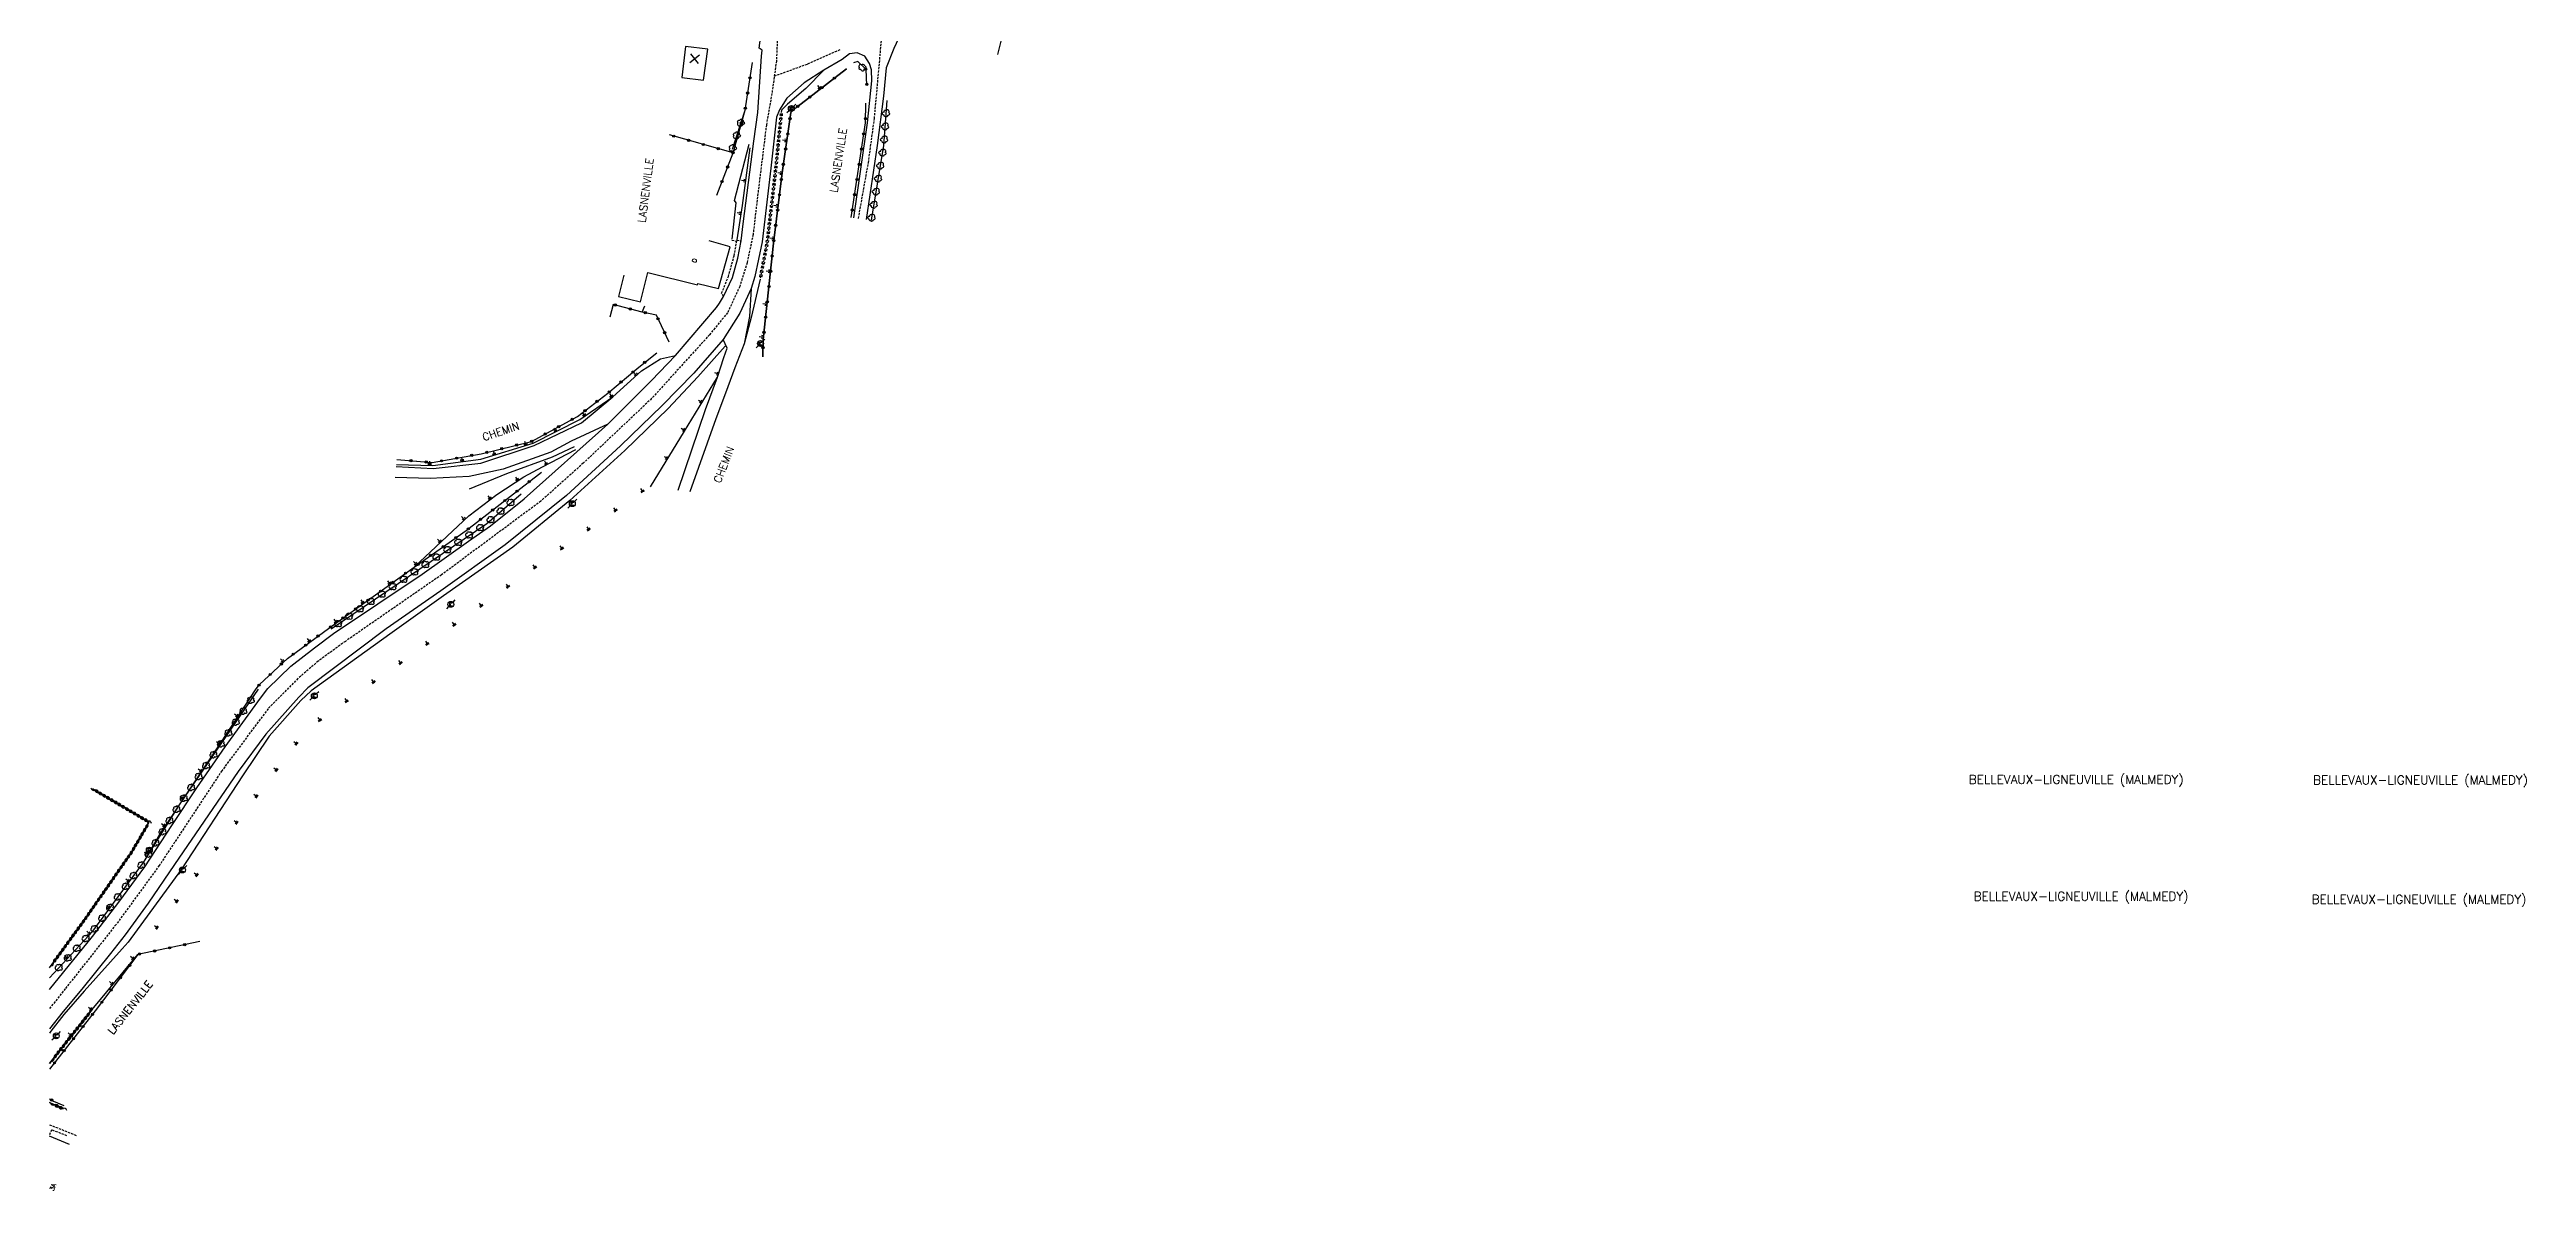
# Model space of a CAD drawing. Header units: millimetres. Extents: x 267000 to 268000, y 120141 to 120937.
# Drawn here: x 267000 to 267563, y 120170 to 120430 of the extents above; entities that cross this region are included whole.
import ezdxf
from ezdxf.enums import TextEntityAlignment as Align

# ---------------------------------------------------------------- set-up
doc = ezdxf.new("R2010")
doc.units = ezdxf.units.MM
doc.linetypes.add('DASHED', pattern=[0.75, 0.5, -0.25])
doc.layers.get('0').update_dxf_attribs({"linetype": 'CONTINUOUS'})
for name, color, linetype in [('W0001', 6, 'DASHED'), ('W0008', 7, 'CONTINUOUS'), ('W0100', 7, 'CONTINUOUS'), ('W0112', 1, 'DASHED'), ('W0211', 2, 'CONTINUOUS'), ('W0220', 5, 'DASHED'), ('W0300', 7, 'CONTINUOUS'), ('W0302', 3, 'CONTINUOUS'), ('W0310', 3, 'CONTINUOUS'), ('W0322', 7, 'CONTINUOUS'), ('W0471', 7, 'CONTINUOUS'), ('W0980', 7, 'CONTINUOUS'), ('W0989', 7, 'CONTINUOUS'), ('W0991', 7, 'CONTINUOUS')]:
    doc.layers.add(name, color=color, linetype=linetype)
doc.styles.get("Standard").update_dxf_attribs({"font": 'romans.shx', "width": 0.85})

# ---------------------------------------------------------------- blocks, each defined once
blk = doc.blocks.new('t991o')
at = {"color": 0, "linetype": 'Continuous'}
for p, q in [((-1, 1), (1, -1)), ((-1, -1), (1, 1))]:
    blk.add_line(p, q, dxfattribs=at)
blk = doc.blocks.new('t211o')
at = {"color": 0, "linetype": 'Continuous'}
for p, q in [((-0.29, 0.5), (-0.29, 0)), ((0, 1), (0, 0)), ((0.29, 0.5), (0.29, 0))]:
    blk.add_line(p, q, dxfattribs=at)
blk = doc.blocks.new('t220o')
at = {"color": 0, "linetype": 'Continuous'}
for p, q in [((-0.25, 0.25), (0.25, 0.25)), ((-0.25, -0.25), (0.25, -0.25))]:
    blk.add_line(p, q, dxfattribs=at)
blk = doc.blocks.new('T300')
for p, q in [((-0.8, 0.51), (-0.86, 0.34)), ((-0.86, 0.34), (-0.86, 0.17)), ((-0.86, 0.17), (-0.74, 0.06)), ((-0.69, 0.63), (-0.8, 0.51)), ((-0.8, -0.06), (-0.74, 0.06)), ((-0.74, 0.06), (-0.69, 0.11)), ((-0.57, 0.69), (-0.69, 0.63)), ((-0.46, 0.69), (-0.57, 0.69)), ((-0.29, 0.63), (-0.46, 0.69)), ((-0.29, 0.63), (-0.17, 0.74)), ((-0.23, 0.57), (-0.29, 0.63)), ((-0.17, 0.74), (-0.06, 0.8)), ((-0.06, 0.8), (0.06, 0.8)), ((0.06, 0.8), (0.23, 0.74)), ((0.23, 0.74), (0.34, 0.63)), ((0.34, 0.63), (0.4, 0.51)), ((0.46, 0.46), (0.34, 0.46)), ((0.4, 0.51), (0.4, 0.46)), ((0.57, 0.4), (0.46, 0.46)), ((0.57, 0.4), (0.69, 0.29)), ((0.69, 0.29), (0.74, 0.17)), ((0.74, 0.06), (0.69, -0.17)), ((0.74, 0.17), (0.74, 0.06)), ((-0.8, -0.17), (-0.8, -0.06)), ((-0.8, -0.23), (-0.8, -0.17)), ((-0.74, -0.34), (-0.8, -0.23)), ((-0.69, -0.4), (-0.74, -0.34)), ((-0.51, -0.46), (-0.69, -0.4)), ((-0.4, -0.46), (-0.51, -0.46)), ((-0.4, -0.46), (-0.34, -0.46)), ((-0.34, -0.46), (-0.34, -0.4)), ((-0.34, -0.51), (-0.34, -0.46)), ((-0.29, -0.63), (-0.34, -0.51)), ((-0.17, -0.74), (-0.29, -0.63)), ((-0.06, -0.8), (-0.17, -0.74)), ((0.06, -0.8), (-0.06, -0.8)), ((0.17, -0.74), (0.06, -0.8)), ((0.23, -0.69), (0.17, -0.74)), ((0.29, -0.46), (0.23, -0.46)), ((0.29, -0.63), (0.23, -0.69)), ((0.46, -0.4), (0.29, -0.46)), ((0.34, -0.51), (0.29, -0.63)), ((0.34, -0.51), (0.34, -0.46)), ((0.57, -0.34), (0.46, -0.4)), ((0.63, -0.29), (0.57, -0.34)), ((0.69, -0.17), (0.63, -0.29))]:
    blk.add_line(p, q)
blk = doc.blocks.new('t322o')
at = {"color": 0, "linetype": 'Continuous'}
for radius in [0.25, 0.15]:
    blk.add_circle((0, 0), radius, dxfattribs=at)
blk = doc.blocks.new('t310o')
at = {"color": 0, "linetype": 'Continuous'}
for centre, start, end in [((-0.5, 0.38), 216.8699, 323.1304), ((0.5, -0.37), 36.8699, 143.1303)]:
    blk.add_arc(centre, 0.625, start, end, dxfattribs=at)
blk = doc.blocks.new('T471')
for p, q in [((-0.333334, 0.333334), (-0.333334, -0.333334)), ((-0.333334, 0.333334), (0.333334, 0.333334)), ((-0.333334, 0), (0, 0)), ((0.500001, 0.500001), (1.000002, 1.000002)), ((-0.500001, -0.500001), (-1.000002, -1.000002)), ((-0.333334, -0.333334), (0.333334, -0.333334))]:
    blk.add_line(p, q)
blk.add_ellipse((0, 0), major_axis=(0.471405, 0.471405), ratio=1, start_param=5.4977871438, end_param=11.780972451)

msp = doc.modelspace()

# ---------------------------------------------------------------- linework, layer by layer
at = {"layer": 'W0001'}
for points in [[(267165.81, 120437.69), (267165.31, 120427.05), (267164.3, 120419.66), (267163.04, 120412.52), (267161.02, 120396.12), (267160.01, 120387.55), (267158.66, 120381.12), (267156.98, 120375.74), (267154.21, 120369.78), (267150.09, 120364.74), (267136.95, 120350.24), (267121.4, 120335.54), (267111.73, 120326.89), (267089.15, 120310.12), (267067.3, 120295), (267061.12, 120290.5), (267056.49, 120286.55), (267049.69, 120279.66), (267039.18, 120265.55), (267024.96, 120243.99), (267015.12, 120230.55), (267003.58, 120215.96), (267000, 120211.44)], [(267183.98, 120391.2), (267186.25, 120403.88), (267187.62, 120413.95), (267188.84, 120427.44), (267189.47, 120434.67)], [(267164.84, 120423.62), (267172.48, 120426.39), (267179.84, 120429.66)]]:
    msp.add_lwpolyline(points, dxfattribs=at)
at = {"layer": 'W0008'}
for points in [[(267162.11, 120429.5), (267161.38, 120429.96), (267163.2, 120443.46), (267164.95, 120457.92), (267165.04, 120465.05), (267164.79, 120468.13), (267163.98, 120471.77), (267164.45, 120471.8)], [(267237.93, 120455.2), (267235.16, 120454.07), (267224.55, 120449.15), (267218.65, 120447.03), (267210.58, 120444.21), (267207.68, 120443.08), (267198.62, 120438.41), (267195.22, 120435.53), (267193.59, 120433.31), (267192.03, 120429.9), (267190.27, 120425.51), (267189.67, 120419.01)], [(267182.93, 120391.33), (267186.03, 120412.97), (267187.04, 120422.5), (267186.98, 120425), (267186.47, 120426.44), (267185.41, 120428.16), (267183.72, 120428.9), (267181.92, 120428.67), (267180.27, 120427.37), (267176.11, 120424.98), (267171.66, 120422.08), (267167.66, 120418.57), (267166.02, 120415.96), (267165.38, 120414.3), (267164.03, 120402.67), (267162.08, 120385.91), (267160.4, 120378.02), (267159.57, 120375.26), (267157.03, 120369.64), (267153.22, 120363.71), (267146.53, 120356.03)], [(267151.69, 120370.94), (267152.4, 120371.97), (267153.31, 120373.46), (267155.32, 120377.82), (267156.54, 120382.17), (267157.28, 120386.14), (267157.79, 120389.97), (267160.21, 120408.82), (267161.08, 120415.35), (267161.94, 120428.15), (267162.11, 120429.5)], [(267189.67, 120419.01), (267188.25, 120407.84), (267185.74, 120390.98)], [(267159.57, 120375.26), (267159.17, 120368.92), (267157.98, 120362.66), (267155.86, 120357.24), (267153.71, 120351.47), (267151.53, 120345.62), (267145.63, 120329.03)], [(267047.98, 120282.08), (267049.68, 120284.24), (267054.87, 120289.36), (267060.27, 120293.55), (267064.57, 120296.78), (267084.77, 120310.27), (267095.26, 120317.77), (267100.31, 120321.28), (267107.94, 120327.43), (267126.97, 120344.44), (267136.95, 120354.38), (267142.39, 120360.03), (267151.69, 120370.94)], [(267142.95, 120329.37), (267149.21, 120347.77), (267151.92, 120355.08), (267153.37, 120359.6), (267154.1, 120361.68), (267153.22, 120363.71)], [(267078.87, 120334.77), (267087.26, 120334.36), (267098.06, 120335.55), (267110.26, 120339.56), (267120.99, 120344.72), (267128.12, 120350.67), (267134.66, 120356.55), (267138.98, 120359.26), (267142.39, 120360.03)], [(267146.53, 120356.03), (267139.31, 120348.65), (267129.84, 120339.51), (267117.56, 120328.19), (267103.61, 120316.96), (267089.01, 120306.47), (267076.57, 120297.84), (267058.74, 120284.41)], [(267126.97, 120344.44), (267118.63, 120340.53), (267113.98, 120338.07), (267103.2, 120334.16), (267095.45, 120332.54), (267086.61, 120332.03), (267078.64, 120332.28)], [(267000, 120215.76), (267009.74, 120227.83), (267015.74, 120235.63), (267021.68, 120243.7), (267027.8, 120253.11), (267033.48, 120261.66), (267039.92, 120271.03), (267047.98, 120282.08)], [(267058.74, 120284.41), (267056.69, 120282.31), (267049.18, 120273.9), (267042.88, 120265.36), (267028.43, 120244.2), (267022.44, 120235.43), (267017.19, 120228.25), (267013.86, 120223.97), (267007.35, 120215.85), (267003.07, 120210.81)], [(267003.07, 120210.81), (267000, 120206.82)]]:
    msp.add_lwpolyline(points, dxfattribs=at)
at = {"layer": 'W0100'}
for points in [[(267215.66, 120428.54), (267216.92, 120433.38), (267208.84, 120435.48), (267209.93, 120439.66), (267206.79, 120440.48), (267205.28, 120435.44), (267198.86, 120437.33), (267197.45, 120432.54)], [(267143.82, 120423.26), (267148.71, 120422.67), (267149.71, 120429.73), (267144.68, 120430.34), (267143.82, 120423.26)], [(267147.45, 120376.4), (267152.16, 120375.28), (267154.83, 120384.76), (267150.01, 120386.12)], [(267130.64, 120378.32), (267129.43, 120373.47), (267134.39, 120372.24), (267136.05, 120378.95), (267147.37, 120376.15), (267147.45, 120376.4)], [(267004.57, 120180.54), (267000, 120182.44)]]:
    msp.add_lwpolyline(points, dxfattribs=at)
at = {"layer": 'W0112'}
msp.add_line((267155.21, 120386.26), (267156.2, 120386.07), dxfattribs=at)
for points in [[(267153.31, 120373.46), (267152.87, 120374.22), (267154.4, 120378), (267155.71, 120382.73), (267156.35, 120386.26), (267157.28, 120386.14)], [(267000, 120185.02), (267006.13, 120182.56)], [(267003.96, 120182.52), (267000.47, 120183.83), (267000, 120182.71)]]:
    msp.add_lwpolyline(points, dxfattribs=at)
at = {"layer": 'W0211'}
for points in [[(267180.27, 120427.37), (267176.11, 120424.98), (267171.99, 120420.75), (267167.86, 120417.24), (267166.47, 120415.85)], [(267162.23, 120359.71), (267162.34, 120363.64), (267164.67, 120385.56), (267166.63, 120401.61), (267168.61, 120415.31), (267169.94, 120416.55), (267181.25, 120425.28)], [(267155.23, 120386.47), (267156.19, 120394.75), (267155.81, 120395.32), (267159.15, 120408.11)], [(267156.39, 120386.38), (267157.63, 120394.19), (267159.34, 120407.26)], [(267161.62, 120377.44), (267159.58, 120368.71), (267157.98, 120362.66), (267155.86, 120357.24), (267153.71, 120351.47)], [(267136.71, 120330.16), (267144.41, 120342.79), (267151.92, 120355.08), (267153.37, 120359.6), (267154.1, 120361.68)], [(267153.69, 120362.15), (267147.46, 120355.19), (267140.73, 120347.99)], [(267078.92, 120335.22), (267087.17, 120335.02), (267098.09, 120336.44), (267110, 120340.07), (267120.59, 120345.48), (267128.12, 120350.67), (267134.66, 120356.55)], [(267079.02, 120336.36), (267087.02, 120335.68), (267098.14, 120337.7), (267109.61, 120340.48), (267120.11, 120346.19), (267126.96, 120351.48), (267134.04, 120357.4)], [(267140.73, 120347.99), (267130.84, 120338.4), (267118.37, 120327.02), (267105.36, 120316.39), (267089.63, 120305.38), (267077.43, 120296.62), (267059.54, 120283.76), (267057.14, 120281.52)], [(267047.76, 120285.17), (267054.1, 120291.11), (267064.32, 120298.56), (267082.92, 120311.9), (267095.37, 120323.57), (267101.75, 120328.43), (267107.89, 120332.44), (267112.13, 120334.72), (267119.7, 120338.64)], [(267119.32, 120339.23), (267114.29, 120336.92), (267103.91, 120333.15), (267095.48, 120329.59)], [(267000, 120218.42), (267009.87, 120229.09), (267021.37, 120244.7), (267025.05, 120251.15), (267027.34, 120254.44), (267029.73, 120258.06), (267038.99, 120271.88), (267046.97, 120284.23)], [(267057.14, 120281.52), (267049.96, 120273.45), (267043.92, 120264.41), (267029.98, 120243.13), (267017.88, 120226.58), (267016.5, 120225.06), (267007.84, 120215.38)], [(267000, 120198.95), (267009.68, 120211.24), (267020.11, 120223.77)], [(267007.84, 120215.38), (267003.28, 120210.1), (267000.28, 120206.27), (267000, 120205.88)], [(267003.07, 120188.65), (267000, 120190.06)]]:
    msp.add_lwpolyline(points, dxfattribs=at)
at = {"layer": 'W0220'}
msp.add_lwpolyline([(267166.47, 120415.85), (267165.12, 120402.3), (267163.16, 120385.52), (267161.62, 120377.44)], dxfattribs=at)
at = {"layer": 'W0302'}
msp.add_line((267155.31, 120406.96), (267158.19, 120415.89), dxfattribs=at)
for points in [[(267190.46, 120418.07), (267189.7, 120407.79), (267186.85, 120390.84)], [(267064.03, 120297.88), (267099.45, 120321.84), (267107.25, 120328.55)], [(267000, 120218.42), (267009.87, 120229.09), (267021.37, 120244.7), (267029.73, 120258.06), (267047.52, 120284.11)]]:
    msp.add_lwpolyline(points, dxfattribs=at)
at = {"layer": 'W0310'}
for points in [[(267000, 120220.72), (267007.51, 120230.99), (267018.62, 120246.95), (267022.68, 120253.85), (267009.75, 120261.46)], [(267009.68, 120211.24), (267000, 120198.95)], [(267000, 120190.06), (267003.07, 120188.65)]]:
    msp.add_lwpolyline(points, dxfattribs=at)
at = {"layer": 'W0322'}
for p, q in [((267155.46, 120406.16), (267141.02, 120410.21)), ((267134.82, 120369.93), (267135.42, 120371.33))]:
    msp.add_line(p, q, dxfattribs=at)
for points in [[(267151.78, 120396.55), (267155.46, 120406.16), (267158.19, 120415.89), (267159.85, 120426.68)], [(267185.9, 120421.55), (267185.75, 120425.12), (267183.83, 120426.9), (267182.89, 120426.6)], [(267181.25, 120425.28), (267169.94, 120416.55), (267168.61, 120415.31), (267166.63, 120401.61), (267164.67, 120385.56), (267162.34, 120363.64), (267162.23, 120359.71)], [(267182.35, 120391.4), (267185.56, 120412.95), (267185.64, 120417.44)], [(267140.91, 120363.07), (267138.04, 120369.18), (267134.82, 120369.93), (267128.22, 120371.63), (267127.47, 120368.73)], [(267081.83, 120336.12), (267087.02, 120335.68), (267098.14, 120337.7), (267109.61, 120340.48), (267120.11, 120346.19), (267126.96, 120351.48), (267134.04, 120357.4), (267138.11, 120360.67)], [(267046.97, 120284.23), (267047.76, 120285.17), (267054.1, 120291.11), (267064.32, 120298.56), (267082.92, 120311.9), (267094.76, 120320.23), (267111.86, 120333.47)], [(267034.18, 120226.69), (267020.11, 120223.77), (267010.4, 120210.91), (267000, 120197.65)], [(267000, 120190.94), (267000.93, 120190.38), (267003.25, 120189.39)]]:
    msp.add_lwpolyline(points, dxfattribs=at)

# ---------------------------------------------------------------- block references
at = {"layer": 'W0211'}
for p, rotation in [((267175.31, 120420.7), 37.63781845319409), ((267169.41, 120416.06), 43.08342448694398), ((267167.69, 120408.98), 81.77623891526945), ((267158.37, 120399.82), 82.55790828776146), ((267166.62, 120401.56), 83.05647819994867), ((267157.35, 120392.39), 80.95320242679793), ((267165.72, 120394.11), 83.05647819994867), ((267164.81, 120386.67), 83.05647819994867), ((267164, 120379.21), 83.9232550606941), ((267163.2, 120371.75), 83.9232550606941), ((267162.41, 120364.29), 83.9232550606941), ((267133.51, 120355.51), 41.95331282362517), ((267152.17, 120355.85), 72.27142786358648), ((267121.73, 120346.27), 34.56722336327509), ((267127.91, 120350.53), 34.56722336327509), ((267148.43, 120349.37), 58.547807210847), ((267115.15, 120342.7), 27.07379707985475), ((267144.52, 120342.97), 58.547807210847), ((267086.41, 120335.03), 358.5664111163567), ((267093.86, 120335.89), 7.426923399903316), ((267101.18, 120337.38), 16.96234401897483), ((267108.35, 120339.57), 16.96234401897483), ((267113.04, 120335.19), 27.42791041125764), ((267140.62, 120336.57), 58.65270381395392), ((267106.5, 120331.53), 33.20264921842974), ((267134.98, 120328.93), 35.37769834912219), ((267100.3, 120327.32), 37.23847359972471), ((267128.87, 120324.59), 35.37769834912219), ((267088.94, 120317.55), 43.1618824823271), ((267094.41, 120322.68), 43.1618824823271), ((267122.75, 120320.25), 35.37769834912219), ((267083.47, 120312.42), 43.1618824823271), ((267116.64, 120315.91), 35.37769834912219), ((267077.44, 120307.97), 35.64621940135866), ((267104.41, 120307.22), 35.37769834912219), ((267110.52, 120311.57), 35.37769834912219), ((267071.35, 120303.6), 35.64621940135866), ((267098.29, 120302.88), 35.37769834912219), ((267065.25, 120299.23), 35.64621940135866), ((267092.18, 120298.54), 35.37769834912219), ((267053.22, 120290.29), 43.14878216060824), ((267059.19, 120294.82), 36.08699678840411), ((267079.95, 120289.85), 35.37769834912219), ((267086.06, 120294.2), 35.37769834912219), ((267073.83, 120285.51), 35.37769834912219), ((267067.72, 120281.17), 35.37769834912219), ((267042.9, 120277.93), 57.11400063762831), ((267061.6, 120276.83), 35.37769834912219), ((267038.82, 120271.63), 56.1818931552113), ((267056.35, 120271.6), 52.85411011850447), ((267034.65, 120265.4), 56.1818931552113), ((267051.82, 120265.62), 52.85411011850447), ((267030.48, 120259.17), 56.1818931552113), ((267047.29, 120259.64), 52.85411011850447), ((267026.3, 120252.95), 55.1591711118414), ((267042.76, 120253.66), 52.85411011850447), ((267022.41, 120246.54), 60.30005206141274), ((267038.23, 120247.69), 52.85411011850447), ((267018.17, 120240.36), 53.63781134461822), ((267033.7, 120241.71), 52.85411011850447), ((267013.73, 120234.32), 53.63781134461822), ((267029.17, 120235.73), 52.85411011850447), ((267009.19, 120228.35), 47.21432878967382), ((267024.64, 120229.75), 52.85411011850447), ((267004.1, 120222.85), 47.21432878967382), ((267019.22, 120222.7), 50.24120720430194), ((267014.42, 120216.93), 50.24120720430194), ((267009.63, 120211.17), 51.76067013483022), ((267004.99, 120205.27), 51.76067013483022)]:
    msp.add_blockref('t211o', p, dxfattribs=dict(at, rotation=rotation))
at = {"layer": 'W0220'}
for p, rotation in [((267166.38, 120414.85), 264.280614478762), ((267165.78, 120408.88), 264.280614478762), ((267165.88, 120409.88), 264.280614478762), ((267165.98, 120410.87), 264.280614478762), ((267166.08, 120411.87), 264.280614478762), ((267166.18, 120412.86), 264.280614478762), ((267166.28, 120413.86), 264.280614478762), ((267165.18, 120402.91), 264.280614478762), ((267165.28, 120403.91), 264.280614478762), ((267165.38, 120404.9), 264.280614478762), ((267165.48, 120405.9), 264.280614478762), ((267165.58, 120406.89), 264.280614478762), ((267165.68, 120407.89), 264.280614478762), ((267164.61, 120397.94), 263.3504040134046), ((267164.73, 120398.94), 263.3504040134046), ((267164.84, 120399.93), 263.3504040134046), ((267164.96, 120400.92), 263.3504040134046), ((267165.07, 120401.92), 263.3504040134046), ((267163.92, 120391.98), 263.3504040134046), ((267164.03, 120392.98), 263.3504040134046), ((267164.15, 120393.97), 263.3504040134046), ((267164.26, 120394.96), 263.3504040134046), ((267164.38, 120395.96), 263.3504040134046), ((267164.49, 120396.95), 263.3504040134046), ((267163.22, 120386.02), 263.3504040134046), ((267163.34, 120387.02), 263.3504040134046), ((267163.45, 120388.01), 263.3504040134046), ((267163.57, 120389), 263.3504040134046), ((267163.68, 120390), 263.3504040134046), ((267163.8, 120390.99), 263.3504040134046), ((267162.13, 120380.12), 259.1886592250368), ((267162.32, 120381.11), 259.1886592250368), ((267162.51, 120382.09), 259.1886592250368), ((267162.69, 120383.07), 259.1886592250368), ((267162.88, 120384.05), 259.1886592250368), ((267163.07, 120385.04), 259.1886592250368), ((267161.76, 120378.16), 259.1886592250368), ((267161.94, 120379.14), 259.1886592250368)]:
    msp.add_blockref('t220o', p, dxfattribs=dict(at, rotation=rotation))
at = {"layer": 'W0300'}
msp.add_blockref('T300', (267184.93, 120425.54), dxfattribs=at)
for p, rotation in [((267190.24, 120415.07), 265.741625879976), ((267156.35, 120410.18), 72.13254690978162), ((267157.27, 120413.03), 72.13254690978162), ((267189.8, 120409.09), 265.741625879976), ((267190.02, 120412.08), 265.741625879976), ((267155.43, 120407.32), 72.13254690978162), ((267188.92, 120403.16), 260.4615538277218), ((267189.42, 120406.12), 260.4615538277218), ((267187.93, 120397.24), 260.4615538277218), ((267188.42, 120400.2), 260.4615538277218), ((267186.93, 120391.32), 260.4615538277218), ((267187.43, 120394.28), 260.4615538277218), ((267102.7, 120324.64), 40.73889985077037), ((267104.97, 120326.6), 40.73889985077037), ((267093.06, 120317.52), 34.07438765250255), ((267095.55, 120319.2), 34.07438765250255), ((267098.03, 120320.88), 34.07438765250255), ((267100.43, 120322.68), 40.73889985077037), ((267085.61, 120312.48), 34.07438765250255), ((267088.09, 120314.16), 34.07438765250255), ((267090.58, 120315.84), 34.07438765250255), ((267078.15, 120307.43), 34.07438765250255), ((267080.64, 120309.12), 34.07438765250255), ((267083.12, 120310.8), 34.07438765250255), ((267068.22, 120300.71), 34.07438765250255), ((267070.7, 120302.39), 34.07438765250255), ((267073.19, 120304.07), 34.07438765250255), ((267075.67, 120305.75), 34.07438765250255), ((267065.73, 120299.03), 34.07438765250255), ((267044.14, 120279.16), 55.67260002270623), ((267045.83, 120281.63), 55.67260002270623), ((267040.75, 120274.2), 55.67260002270623), ((267042.44, 120276.68), 55.67260002270623), ((267035.68, 120266.77), 55.67260002270623), ((267037.37, 120269.25), 55.67260002270623), ((267039.06, 120271.72), 55.67260002270623), ((267032.29, 120261.81), 55.67260002270623), ((267033.99, 120264.29), 55.67260002270623), ((267028.96, 120256.83), 57.95494308209479), ((267030.6, 120259.34), 55.67260002270623), ((267025.78, 120251.74), 57.95494308209479), ((267027.37, 120254.28), 57.95494308209479), ((267020.96, 120244.14), 53.63781134461822), ((267022.59, 120246.66), 57.95494308209479), ((267024.18, 120249.2), 57.95494308209479), ((267017.4, 120239.31), 53.63781134461822), ((267019.18, 120241.73), 53.63781134461822), ((267013.84, 120234.48), 53.63781134461822), ((267015.62, 120236.89), 53.63781134461822), ((267008.31, 120227.4), 47.21432878967382), ((267010.29, 120229.65), 53.63781134461822), ((267012.06, 120232.06), 53.63781134461822), ((267004.23, 120222.99), 47.21432878967382), ((267006.27, 120225.19), 47.21432878967382), ((267002.19, 120220.79), 47.21432878967382)]:
    msp.add_blockref('T300', p, dxfattribs=dict(at, rotation=rotation))
at = {"layer": 'W0310'}
for p, rotation in [((267010.28, 120261.15), 149.5216727178457), ((267011.14, 120260.64), 149.5216727178457), ((267012, 120260.13), 149.5216727178457), ((267012.86, 120259.63), 149.5216727178457), ((267013.73, 120259.12), 149.5216727178457), ((267014.59, 120258.61), 149.5216727178457), ((267015.45, 120258.1), 149.5216727178457), ((267016.31, 120257.6), 149.5216727178457), ((267017.17, 120257.09), 149.5216727178457), ((267018.04, 120256.58), 149.5216727178457), ((267018.9, 120256.07), 149.5216727178457), ((267019.76, 120255.57), 149.5216727178457), ((267020.34, 120249.87), 59.5261069476193), ((267020.62, 120255.06), 149.5216727178457), ((267020.84, 120250.73), 59.5261069476193), ((267021.48, 120254.55), 149.5216727178457), ((267021.35, 120251.6), 59.5261069476193), ((267021.86, 120252.46), 59.5261069476193), ((267022.34, 120254.05), 149.5216727178457), ((267022.36, 120253.32), 59.5261069476193), ((267017.13, 120244.81), 55.17719349820886), ((267017.7, 120245.63), 55.17719349820886), ((267018.27, 120246.45), 55.17719349820886), ((267018.81, 120247.29), 59.5261069476193), ((267019.32, 120248.15), 59.5261069476193), ((267019.83, 120249.01), 59.5261069476193), ((267013.13, 120239.06), 55.17719349820886), ((267013.7, 120239.88), 55.17719349820886), ((267014.27, 120240.7), 55.17719349820886), ((267014.84, 120241.52), 55.17719349820886), ((267015.41, 120242.35), 55.17719349820886), ((267015.98, 120243.17), 55.17719349820886), ((267016.55, 120243.99), 55.17719349820886), ((267009.13, 120233.32), 55.17719349820886), ((267009.7, 120234.14), 55.17719349820886), ((267010.27, 120234.96), 55.17719349820886), ((267010.84, 120235.78), 55.17719349820886), ((267011.41, 120236.6), 55.17719349820886), ((267011.99, 120237.42), 55.17719349820886), ((267012.56, 120238.24), 55.17719349820886), ((267005.05, 120227.63), 53.82204546603897), ((267005.64, 120228.43), 53.82204546603897), ((267006.23, 120229.24), 53.82204546603897), ((267006.82, 120230.05), 53.82204546603897), ((267007.41, 120230.86), 53.82204546603897), ((267007.99, 120231.67), 55.17719349820886), ((267008.56, 120232.49), 55.17719349820886), ((267000.92, 120221.98), 53.82204546603897), ((267001.51, 120222.78), 53.82204546603897), ((267002.1, 120223.59), 53.82204546603897), ((267002.69, 120224.4), 53.82204546603897), ((267003.28, 120225.2), 53.82204546603897), ((267003.87, 120226.01), 53.82204546603897), ((267004.46, 120226.82), 53.82204546603897), ((267009.07, 120210.45), 231.7606701348302), ((267004.73, 120204.95), 231.7606701348302), ((267005.35, 120205.74), 231.7606701348302), ((267005.97, 120206.52), 231.7606701348302), ((267006.59, 120207.31), 231.7606701348302), ((267007.21, 120208.09), 231.7606701348302), ((267007.83, 120208.88), 231.7606701348302), ((267008.45, 120209.66), 231.7606701348302), ((267001.02, 120200.24), 231.7606701348302), ((267001.64, 120201.02), 231.7606701348302), ((267002.26, 120201.81), 231.7606701348302), ((267002.88, 120202.6), 231.7606701348302), ((267003.49, 120203.38), 231.7606701348302), ((267004.11, 120204.17), 231.7606701348302), ((267001.17, 120189.52), 335.3027666212765), ((267002.08, 120189.1), 335.3027666212765), ((267002.99, 120188.68), 335.3027666212765)]:
    msp.add_blockref('t310o', p, dxfattribs=dict(at, rotation=rotation))
at = {"layer": 'W0322'}
for p, rotation in [((267185.67, 120425.19), 136.9834766938119), ((267158.79, 120419.76), 81.27379182814327), ((267159.32, 120423.22), 81.27379182814327), ((267175.7, 120421), 217.6378184531941), ((267178.48, 120423.14), 217.6378184531941), ((267185.89, 120421.72), 92.44005966428993), ((267158.26, 120416.3), 81.27379182814327), ((267168.41, 120413.93), 261.7762389152694), ((267170.16, 120416.73), 217.6378184531941), ((267172.93, 120418.86), 217.6378184531941), ((267185.58, 120413.94), 88.91474062520808), ((267141.98, 120409.94), 164.3127339894235), ((267145.35, 120409), 164.3127339894235), ((267156.41, 120409.55), 74.31540214243724), ((267157.36, 120412.92), 74.31540214243724), ((267167.91, 120410.46), 261.7762389152694), ((267185.19, 120410.47), 81.52349901552553), ((267148.72, 120408.05), 164.3127339894235), ((267152.09, 120407.1), 164.3127339894235), ((267154.22, 120402.91), 69.06203636825491), ((267155.47, 120406.18), 74.31540214243724), ((267166.91, 120403.53), 261.7762389152694), ((267167.41, 120407), 261.7762389152694), ((267184.16, 120403.54), 81.52349901552553), ((267184.67, 120407), 81.52349901552553), ((267152.97, 120399.64), 69.06203636825491), ((267166.44, 120400.07), 263.0564781999487), ((267183.64, 120400.08), 81.52349901552553), ((267165.6, 120393.12), 263.0564781999487), ((267166.02, 120396.59), 263.0564781999487), ((267182.61, 120393.16), 81.52349901552553), ((267183.12, 120396.62), 81.52349901552553), ((267164.75, 120386.17), 263.0564781999487), ((267165.17, 120389.64), 263.0564781999487), ((267164.37, 120382.69), 263.9232550606941), ((267163.63, 120375.73), 263.9232550606941), ((267164, 120379.21), 263.9232550606941), ((267128.71, 120371.51), 165.5149950062696), ((267132.1, 120370.63), 165.5149950062696), ((267135.49, 120369.77), 166.9650789381978), ((267163.26, 120372.25), 263.9232550606941), ((267138.41, 120368.38), 115.1604659202094), ((267139.9, 120365.21), 115.1604659202094), ((267162.52, 120365.29), 263.9232550606941), ((267162.89, 120368.77), 263.9232550606941), ((267135.38, 120358.48), 38.76616875155031), ((267162.29, 120361.8), 268.4400271140537), ((267129.99, 120354.01), 39.88503373351682), ((267132.67, 120356.26), 39.88503373351682), ((267121.77, 120347.47), 37.70019394292616), ((267124.54, 120349.61), 37.70019394292616), ((267127.3, 120351.77), 39.88503373351682), ((267112.73, 120342.18), 28.52357661560102), ((267115.81, 120343.85), 28.52357661560102), ((267118.88, 120345.52), 28.52357661560102), ((267082.2, 120336.09), 355.1669565096564), ((267085.68, 120335.8), 355.1669565096564), ((267089.14, 120336.07), 10.24769494783974), ((267092.59, 120336.69), 10.24769494783974), ((267096.03, 120337.31), 10.24769494783974), ((267099.46, 120338.02), 13.66200502120692), ((267102.86, 120338.84), 13.66200502120692), ((267106.26, 120339.67), 13.66200502120692), ((267109.66, 120340.51), 28.52357661560102), ((267109.09, 120331.33), 37.74484541799202), ((267100.79, 120324.9), 37.74484541799202), ((267103.56, 120327.04), 37.74484541799202), ((267106.33, 120329.18), 37.74484541799202), ((267092.41, 120318.58), 35.12915865772071), ((267095.26, 120320.61), 37.74484541799202), ((267098.02, 120322.76), 37.74484541799202), ((267083.82, 120312.54), 35.12915865772071), ((267086.68, 120314.55), 35.12915865772071), ((267089.55, 120316.56), 35.12915865772071), ((267078.13, 120308.46), 35.64621940135866), ((267080.97, 120310.5), 35.64621940135866), ((267069.6, 120302.34), 35.64621940135866), ((267072.44, 120304.38), 35.64621940135866), ((267075.28, 120306.42), 35.64621940135866), ((267061.08, 120296.2), 36.08699678840411), ((267063.91, 120298.26), 36.08699678840411), ((267066.75, 120300.3), 35.64621940135866), ((267055.42, 120292.08), 36.08699678840411), ((267058.25, 120294.14), 36.08699678840411), ((267047.65, 120285.04), 50.08690984788265), ((267050.19, 120287.45), 43.14878216060824), ((267052.74, 120289.84), 43.14878216060824), ((267020.47, 120223.85), 191.7175215011324), ((267023.9, 120224.56), 191.7175215011324), ((267027.32, 120225.27), 191.7175215011324), ((267030.75, 120225.98), 191.7175215011324), ((267016.12, 120218.48), 232.9388991551602), ((267018.22, 120221.27), 232.9388991551602), ((267011.9, 120212.89), 232.9388991551602), ((267014.01, 120215.68), 232.9388991551602), ((267007.61, 120207.36), 231.8884342242178), ((267009.77, 120210.11), 231.8884342242178), ((267003.29, 120201.85), 231.8884342242178), ((267005.45, 120204.6), 231.8884342242178), ((267001.13, 120199.09), 231.8884342242178), ((267000.48, 120190.65), 328.9585147999596)]:
    msp.add_blockref('t322o', p, dxfattribs=dict(at, rotation=rotation))
at = {"layer": 'W0471'}
for p in [(267168.72, 120416.23), (267161.69, 120362.76), (267118.91, 120326.33), (267091.28, 120303.41), (267060.23, 120282.62), (267022.7, 120247.51), (267030.22, 120242.98), (267001.53, 120205.22)]:
    msp.add_blockref('T471', p, dxfattribs=at)
at = {"layer": 'W0991', "rotation": 83.10452935122716}
msp.add_blockref('t991o', (267146.71, 120427.58), dxfattribs=at)

# ---------------------------------------------------------------- texts
at = {"layer": 'W0980'}
for p in [(267460.96, 120263.43), (267539.28, 120263.31), (267462.05, 120236.85), (267538.93, 120236.16)]:
    msp.add_text('BELLEVAUX-LIGNEUVILLE (MALMEDY)', height=2, dxfattribs=at).set_placement(p, align=Align.MIDDLE)
at = {"layer": 'W0989'}
for s, rotation, p in [('LASNENVILLE', 81.5993, (267179.4, 120404.45)), ('LASNENVILLE', 82.7352, (267135.59, 120397.59)), ('CHEMIN', 18.7334, (267102.64, 120342.76)), ('CHEMIN', 68.6906, (267153.36, 120335.19)), ('LASNENVILLE', 51.5457, (267018.34, 120211.71))]:
    msp.add_text(s, height=1.75, rotation=rotation, dxfattribs=at).set_placement(p, align=Align.MIDDLE)
at = {"layer": 'W0991'}
for s, rotation, p in [('O', 76.6064, (267146.68, 120381.64)), ('3A', 67.3837, (267000.76, 120170.81))]:
    msp.add_text(s, height=1, rotation=rotation, dxfattribs=at).set_placement(p, align=Align.MIDDLE)

doc.saveas('drawing.dxf')
